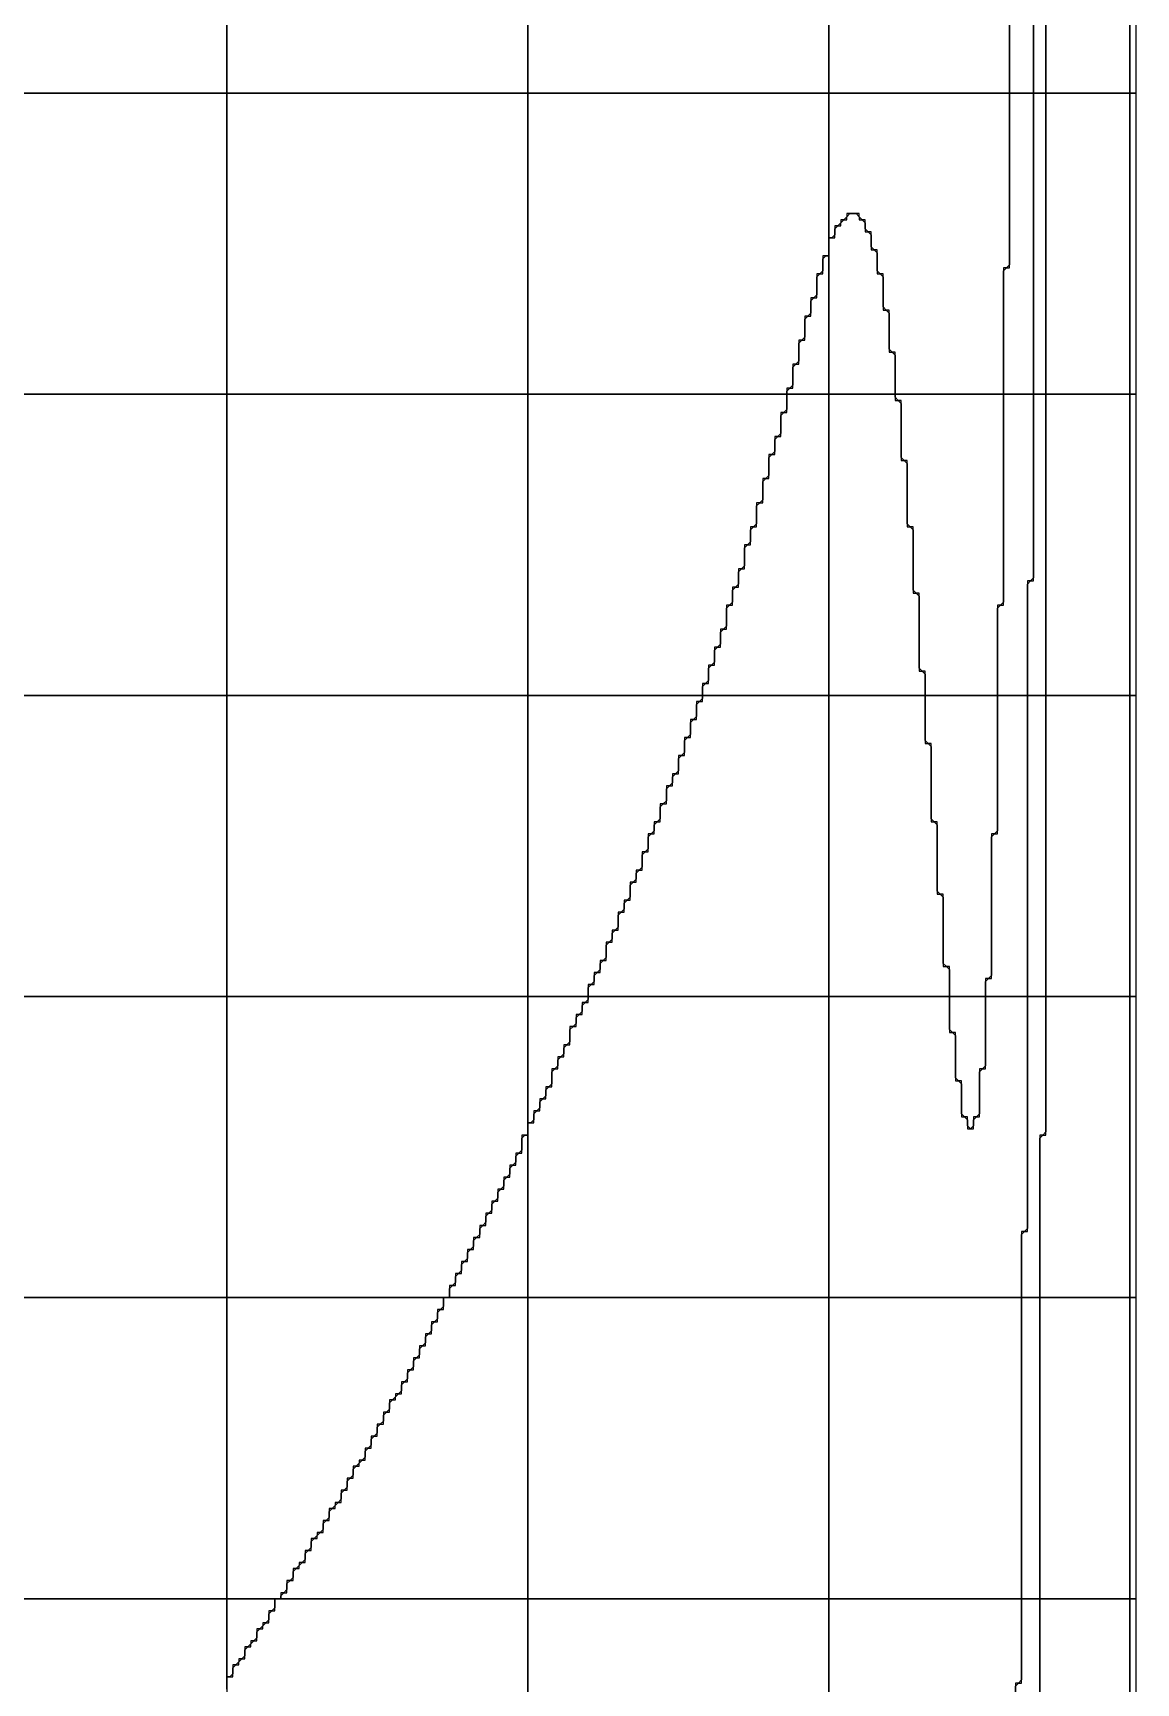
# Model space of a CAD drawing. Header units: metres. Extents: x -2.2 to 1, y -5.2 to 5.1.
# Drawn here: x 0.547 to 1.005, y -3.696 to -3.01 of the extents above; entities that cross this region are included whole.
import ezdxf

# ---------------------------------------------------------------- set-up
doc = ezdxf.new("R2010")
doc.units = ezdxf.units.M

msp = doc.modelspace()

# ---------------------------------------------------------------- linework, layer by layer
at = {"layer": '10', "color": 2}
for points in [[(0.96707, -3.0355, 0), (1.00207, -3.0355, 0), (1.00207, -2.9105, 0), (0.96957, -2.9105, 0), (0.96957, -3.00425, 0), (0.96832, -3.0055, 0), (0.96707, -3.0055, 0), (0.96707, -3.0355, 0)], [(1.00207, -3.0355, 0), (1.00457, -3.0355, 0), (1.00457, -2.9105, 0), (1.00207, -2.9105, 0), (1.00207, -3.0355, 0)], [(0.96707, -3.1605, 0), (1.00207, -3.1605, 0), (1.00207, -3.0355, 0), (0.96707, -3.0355, 0), (0.96707, -3.1605, 0)], [(1.00207, -3.1605, 0), (1.00457, -3.1605, 0), (1.00457, -3.0355, 0), (1.00207, -3.0355, 0), (1.00207, -3.1605, 0)], [(0.96707, -3.2855, 0), (1.00207, -3.2855, 0), (1.00207, -3.1605, 0), (0.96707, -3.1605, 0), (0.96707, -3.2855, 0)], [(1.00207, -3.2855, 0), (1.00457, -3.2855, 0), (1.00457, -3.1605, 0), (1.00207, -3.1605, 0), (1.00207, -3.2855, 0)], [(0.96707, -3.4105, 0), (1.00207, -3.4105, 0), (1.00207, -3.2855, 0), (0.96707, -3.2855, 0), (0.96707, -3.4105, 0)], [(1.00207, -3.4105, 0), (1.00457, -3.4105, 0), (1.00457, -3.2855, 0), (1.00207, -3.2855, 0), (1.00207, -3.4105, 0)], [(0.96457, -3.5355, 0), (1.00207, -3.5355, 0), (1.00207, -3.4105, 0), (0.96707, -3.4105, 0), (0.96707, -3.46675, 0), (0.96582, -3.468, 0), (0.96457, -3.468, 0), (0.96457, -3.5355, 0)], [(1.00207, -3.5355, 0), (1.00457, -3.5355, 0), (1.00457, -3.4105, 0), (1.00207, -3.4105, 0), (1.00207, -3.5355, 0)], [(0.96457, -3.6605, 0), (1.00207, -3.6605, 0), (1.00207, -3.5355, 0), (0.96457, -3.5355, 0), (0.96457, -3.6605, 0)], [(1.00207, -3.6605, 0), (1.00457, -3.6605, 0), (1.00457, -3.5355, 0), (1.00207, -3.5355, 0), (1.00207, -3.6605, 0)], [(0.96207, -3.7855, 0), (1.00207, -3.7855, 0), (1.00207, -3.6605, 0), (0.96457, -3.6605, 0), (0.96457, -3.76425, 0), (0.96332, -3.7655, 0), (0.96207, -3.7655, 0), (0.96207, -3.7855, 0)], [(1.00207, -3.7855, 0), (1.00457, -3.7855, 0), (1.00457, -3.6605, 0), (1.00207, -3.6605, 0), (1.00207, -3.7855, 0)]]:
    msp.add_polyline3d(points, dxfattribs=at)
at = {"layer": '7', "color": 1}
for points in [[(0.52707, -3.0355, 0), (0.62707, -3.0355, 0), (0.62707, -2.9105, 0)], [(0.62707, -3.0355, 0), (0.75207, -3.0355, 0), (0.75207, -2.9105, 0), (0.62707, -2.9105, 0), (0.62707, -3.0355, 0)], [(0.75207, -3.0355, 0), (0.87707, -3.0355, 0), (0.87707, -2.9105, 0), (0.75207, -2.9105, 0), (0.75207, -3.0355, 0)], [(0.87707, -3.0355, 0), (0.95207, -3.0355, 0), (0.95207, -2.9105, 0), (0.87707, -2.9105, 0), (0.87707, -3.0355, 0)], [(0.50207, -3.1605, 0), (0.62707, -3.1605, 0), (0.62707, -3.0355, 0), (0.52707, -3.0355, 0)], [(0.62707, -3.1605, 0), (0.75207, -3.1605, 0), (0.75207, -3.0355, 0), (0.62707, -3.0355, 0), (0.62707, -3.1605, 0)], [(0.75207, -3.1605, 0), (0.85957, -3.1605, 0), (0.85957, -3.15925, 0), (0.86082, -3.158, 0), (0.86207, -3.158, 0), (0.86207, -3.14925, 0), (0.86332, -3.148, 0), (0.86457, -3.148, 0), (0.86457, -3.13925, 0), (0.86582, -3.138, 0), (0.86707, -3.138, 0), (0.86707, -3.12925, 0), (0.86832, -3.128, 0), (0.86957, -3.128, 0), (0.86957, -3.12175, 0), (0.87082, -3.1205, 0), (0.87207, -3.1205, 0), (0.87207, -3.11175, 0), (0.87332, -3.1105, 0), (0.87457, -3.1105, 0), (0.87457, -3.10425, 0), (0.87582, -3.103, 0), (0.87707, -3.103, 0), (0.87707, -3.0355, 0), (0.75207, -3.0355, 0), (0.75207, -3.1605, 0)], [(0.87707, -3.0955, 0), (0.87957, -3.0955, 0), (0.87957, -3.09175, 0), (0.88082, -3.0905, 0), (0.88207, -3.0905, 0), (0.88207, -3.08925, 0), (0.88332, -3.088, 0), (0.88457, -3.088, 0), (0.88457, -3.08675, 0), (0.88582, -3.0855, 0), (0.88832, -3.0855, 0), (0.88957, -3.08675, 0), (0.88957, -3.088, 0), (0.89082, -3.088, 0), (0.89207, -3.08925, 0), (0.89207, -3.093, 0), (0.89332, -3.093, 0), (0.89457, -3.09425, 0), (0.89457, -3.1005, 0), (0.89582, -3.1005, 0), (0.89707, -3.10175, 0), (0.89707, -3.1105, 0), (0.89832, -3.1105, 0), (0.89957, -3.11175, 0), (0.89957, -3.1255, 0), (0.90082, -3.1255, 0), (0.90207, -3.12675, 0), (0.90207, -3.143, 0), (0.90332, -3.143, 0), (0.90457, -3.14425, 0), (0.90457, -3.1605, 0), (0.94957, -3.1605, 0), (0.94957, -3.10925, 0), (0.95082, -3.108, 0), (0.95207, -3.108, 0), (0.95207, -3.0355, 0), (0.87707, -3.0355, 0), (0.87707, -3.0955, 0)], [(0.50207, -3.2855, 0), (0.62707, -3.2855, 0), (0.62707, -3.1605, 0), (0.50207, -3.1605, 0), (0.50207, -3.2855, 0)], [(0.62707, -3.2855, 0), (0.75207, -3.2855, 0), (0.75207, -3.1605, 0), (0.62707, -3.1605, 0), (0.62707, -3.2855, 0)], [(0.75207, -3.2855, 0), (0.82457, -3.2855, 0), (0.82457, -3.28175, 0), (0.82582, -3.2805, 0), (0.82707, -3.2805, 0), (0.82707, -3.27425, 0), (0.82832, -3.273, 0), (0.82957, -3.273, 0), (0.82957, -3.26675, 0), (0.83082, -3.2655, 0), (0.83207, -3.2655, 0), (0.83207, -3.25925, 0), (0.83332, -3.258, 0), (0.83457, -3.258, 0), (0.83457, -3.24925, 0), (0.83582, -3.248, 0), (0.83707, -3.248, 0), (0.83707, -3.24175, 0), (0.83832, -3.2405, 0), (0.83957, -3.2405, 0), (0.83957, -3.23425, 0), (0.84082, -3.233, 0), (0.84207, -3.233, 0), (0.84207, -3.22425, 0), (0.84332, -3.223, 0), (0.84457, -3.223, 0), (0.84457, -3.21675, 0), (0.84582, -3.2155, 0), (0.84707, -3.2155, 0), (0.84707, -3.20675, 0), (0.84832, -3.2055, 0), (0.84957, -3.2055, 0), (0.84957, -3.19675, 0), (0.85082, -3.1955, 0), (0.85207, -3.1955, 0), (0.85207, -3.18675, 0), (0.85332, -3.1855, 0), (0.85457, -3.1855, 0), (0.85457, -3.17925, 0), (0.85582, -3.178, 0), (0.85707, -3.178, 0), (0.85707, -3.16925, 0), (0.85832, -3.168, 0), (0.85957, -3.168, 0), (0.85957, -3.1605, 0), (0.75207, -3.1605, 0), (0.75207, -3.2855, 0)], [(0.90457, -3.163, 0), (0.90582, -3.163, 0), (0.90707, -3.16425, 0), (0.90707, -3.188, 0), (0.90832, -3.188, 0), (0.90957, -3.18925, 0), (0.90957, -3.2155, 0), (0.91082, -3.2155, 0), (0.91207, -3.21675, 0), (0.91207, -3.243, 0), (0.91332, -3.243, 0), (0.91457, -3.24425, 0), (0.91457, -3.2755, 0), (0.91582, -3.2755, 0), (0.91707, -3.27675, 0), (0.91707, -3.2855, 0), (0.94707, -3.2855, 0), (0.94707, -3.24925, 0), (0.94832, -3.248, 0), (0.94957, -3.248, 0), (0.94957, -3.1605, 0), (0.90457, -3.1605, 0), (0.90457, -3.163, 0)], [(0.50207, -3.4105, 0), (0.62707, -3.4105, 0), (0.62707, -3.2855, 0), (0.50207, -3.2855, 0), (0.50207, -3.4105, 0)], [(0.62707, -3.4105, 0), (0.75207, -3.4105, 0), (0.75207, -3.2855, 0), (0.62707, -3.2855, 0), (0.62707, -3.4105, 0)], [(0.75207, -3.4105, 0), (0.77707, -3.4105, 0), (0.77707, -3.40675, 0), (0.77832, -3.4055, 0), (0.77957, -3.4055, 0), (0.77957, -3.40175, 0), (0.78082, -3.4005, 0), (0.78207, -3.4005, 0), (0.78207, -3.39675, 0), (0.78332, -3.3955, 0), (0.78457, -3.3955, 0), (0.78457, -3.38925, 0), (0.78582, -3.388, 0), (0.78707, -3.388, 0), (0.78707, -3.38425, 0), (0.78832, -3.383, 0), (0.78957, -3.383, 0), (0.78957, -3.37675, 0), (0.79082, -3.3755, 0), (0.79207, -3.3755, 0), (0.79207, -3.37175, 0), (0.79332, -3.3705, 0), (0.79457, -3.3705, 0), (0.79457, -3.36425, 0), (0.79582, -3.363, 0), (0.79707, -3.363, 0), (0.79707, -3.35925, 0), (0.79832, -3.358, 0), (0.79957, -3.358, 0), (0.79957, -3.35175, 0), (0.80082, -3.3505, 0), (0.80207, -3.3505, 0), (0.80207, -3.34425, 0), (0.80332, -3.343, 0), (0.80457, -3.343, 0), (0.80457, -3.33925, 0), (0.80582, -3.338, 0), (0.80707, -3.338, 0), (0.80707, -3.33175, 0), (0.80832, -3.3305, 0), (0.80957, -3.3305, 0), (0.80957, -3.32425, 0), (0.81082, -3.323, 0), (0.81207, -3.323, 0), (0.81207, -3.31925, 0), (0.81332, -3.318, 0), (0.81457, -3.318, 0), (0.81457, -3.31175, 0), (0.81582, -3.3105, 0), (0.81707, -3.3105, 0), (0.81707, -3.30425, 0), (0.81832, -3.303, 0), (0.81957, -3.303, 0), (0.81957, -3.29675, 0), (0.82082, -3.2955, 0), (0.82207, -3.2955, 0), (0.82207, -3.28925, 0), (0.82332, -3.288, 0), (0.82457, -3.288, 0), (0.82457, -3.2855, 0), (0.75207, -3.2855, 0), (0.75207, -3.4105, 0)], [(0.91707, -3.3055, 0), (0.91832, -3.3055, 0), (0.91957, -3.30675, 0), (0.91957, -3.338, 0), (0.92082, -3.338, 0), (0.92207, -3.33925, 0), (0.92207, -3.368, 0), (0.92332, -3.368, 0), (0.92457, -3.36925, 0), (0.92457, -3.398, 0), (0.92582, -3.398, 0), (0.92707, -3.39925, 0), (0.92707, -3.4105, 0), (0.94207, -3.4105, 0), (0.94207, -3.40425, 0), (0.94332, -3.403, 0), (0.94457, -3.403, 0), (0.94457, -3.34425, 0), (0.94582, -3.343, 0), (0.94707, -3.343, 0), (0.94707, -3.2855, 0), (0.91707, -3.2855, 0), (0.91707, -3.3055, 0)], [(0.50207, -3.5355, 0), (0.62707, -3.5355, 0), (0.62707, -3.4105, 0), (0.50207, -3.4105, 0), (0.50207, -3.5355, 0)], [(0.62707, -3.5355, 0), (0.71957, -3.5355, 0), (0.71957, -3.53175, 0), (0.72082, -3.5305, 0), (0.72207, -3.5305, 0), (0.72207, -3.52675, 0), (0.72332, -3.5255, 0), (0.72457, -3.5255, 0), (0.72457, -3.52175, 0), (0.72582, -3.5205, 0), (0.72707, -3.5205, 0), (0.72707, -3.51675, 0), (0.72832, -3.5155, 0), (0.72957, -3.5155, 0), (0.72957, -3.51175, 0), (0.73082, -3.5105, 0), (0.73207, -3.5105, 0), (0.73207, -3.50675, 0), (0.73332, -3.5055, 0), (0.73457, -3.5055, 0), (0.73457, -3.50175, 0), (0.73582, -3.5005, 0), (0.73707, -3.5005, 0), (0.73707, -3.49675, 0), (0.73832, -3.4955, 0), (0.73957, -3.4955, 0), (0.73957, -3.49175, 0), (0.74082, -3.4905, 0), (0.74207, -3.4905, 0), (0.74207, -3.48675, 0), (0.74332, -3.4855, 0), (0.74457, -3.4855, 0), (0.74457, -3.48175, 0), (0.74582, -3.4805, 0), (0.74707, -3.4805, 0), (0.74707, -3.47675, 0), (0.74832, -3.4755, 0), (0.74957, -3.4755, 0), (0.74957, -3.46925, 0), (0.75082, -3.468, 0), (0.75207, -3.468, 0), (0.75207, -3.4105, 0), (0.62707, -3.4105, 0), (0.62707, -3.5355, 0)], [(0.75207, -3.463, 0), (0.75457, -3.463, 0), (0.75457, -3.45925, 0), (0.75582, -3.458, 0), (0.75707, -3.458, 0), (0.75707, -3.45425, 0), (0.75832, -3.453, 0), (0.75957, -3.453, 0), (0.75957, -3.44925, 0), (0.76082, -3.448, 0), (0.76207, -3.448, 0), (0.76207, -3.44175, 0), (0.76332, -3.4405, 0), (0.76457, -3.4405, 0), (0.76457, -3.43675, 0), (0.76582, -3.4355, 0), (0.76707, -3.4355, 0), (0.76707, -3.43175, 0), (0.76832, -3.4305, 0), (0.76957, -3.4305, 0), (0.76957, -3.42425, 0), (0.77082, -3.423, 0), (0.77207, -3.423, 0), (0.77207, -3.41925, 0), (0.77332, -3.418, 0), (0.77457, -3.418, 0), (0.77457, -3.41425, 0), (0.77582, -3.413, 0), (0.77707, -3.413, 0), (0.77707, -3.4105, 0), (0.75207, -3.4105, 0), (0.75207, -3.463, 0)], [(0.92707, -3.4255, 0), (0.92832, -3.4255, 0), (0.92957, -3.42675, 0), (0.92957, -3.4455, 0), (0.93082, -3.4455, 0), (0.93207, -3.44675, 0), (0.93207, -3.4605, 0), (0.93332, -3.4605, 0), (0.93457, -3.46175, 0), (0.93457, -3.4655, 0), (0.93707, -3.4655, 0), (0.93707, -3.46175, 0), (0.93832, -3.4605, 0), (0.93957, -3.4605, 0), (0.93957, -3.44175, 0), (0.94082, -3.4405, 0), (0.94207, -3.4405, 0), (0.94207, -3.4105, 0), (0.92707, -3.4105, 0), (0.92707, -3.4255, 0)], [(0.50207, -3.6605, 0), (0.62707, -3.6605, 0), (0.62707, -3.5355, 0), (0.50207, -3.5355, 0), (0.50207, -3.6605, 0)], [(0.62707, -3.6605, 0), (0.64957, -3.6605, 0), (0.64957, -3.65925, 0), (0.65082, -3.658, 0), (0.65207, -3.658, 0), (0.65207, -3.65425, 0), (0.65332, -3.653, 0), (0.65457, -3.653, 0), (0.65457, -3.64925, 0), (0.65582, -3.648, 0), (0.65707, -3.648, 0), (0.65707, -3.64675, 0), (0.65832, -3.6455, 0), (0.65957, -3.6455, 0), (0.65957, -3.64175, 0), (0.66082, -3.6405, 0), (0.66207, -3.6405, 0), (0.66207, -3.63675, 0), (0.66332, -3.6355, 0), (0.66457, -3.6355, 0), (0.66457, -3.63425, 0), (0.66582, -3.633, 0), (0.66707, -3.633, 0), (0.66707, -3.62925, 0), (0.66832, -3.628, 0), (0.66957, -3.628, 0), (0.66957, -3.62425, 0), (0.67082, -3.623, 0), (0.67207, -3.623, 0), (0.67207, -3.62175, 0), (0.67332, -3.6205, 0), (0.67457, -3.6205, 0), (0.67457, -3.61675, 0), (0.67582, -3.6155, 0), (0.67707, -3.6155, 0), (0.67707, -3.61175, 0), (0.67832, -3.6105, 0), (0.67957, -3.6105, 0), (0.67957, -3.60675, 0), (0.68082, -3.6055, 0), (0.68207, -3.6055, 0), (0.68207, -3.60425, 0), (0.68332, -3.603, 0), (0.68457, -3.603, 0), (0.68457, -3.59925, 0), (0.68582, -3.598, 0), (0.68707, -3.598, 0), (0.68707, -3.59425, 0), (0.68832, -3.593, 0), (0.68957, -3.593, 0), (0.68957, -3.58925, 0), (0.69082, -3.588, 0), (0.69207, -3.588, 0), (0.69207, -3.58425, 0), (0.69332, -3.583, 0), (0.69457, -3.583, 0), (0.69457, -3.57925, 0), (0.69582, -3.578, 0), (0.69707, -3.578, 0), (0.69707, -3.57675, 0), (0.69832, -3.5755, 0), (0.69957, -3.5755, 0), (0.69957, -3.57175, 0), (0.70082, -3.5705, 0), (0.70207, -3.5705, 0), (0.70207, -3.56675, 0), (0.70332, -3.5655, 0), (0.70457, -3.5655, 0), (0.70457, -3.56175, 0), (0.70582, -3.5605, 0), (0.70707, -3.5605, 0), (0.70707, -3.55675, 0), (0.70832, -3.5555, 0), (0.70957, -3.5555, 0), (0.70957, -3.55175, 0), (0.71082, -3.5505, 0), (0.71207, -3.5505, 0), (0.71207, -3.54675, 0), (0.71332, -3.5455, 0), (0.71457, -3.5455, 0), (0.71457, -3.54175, 0), (0.71582, -3.5405, 0), (0.71707, -3.5405, 0), (0.71707, -3.5355, 0), (0.62707, -3.5355, 0), (0.62707, -3.6605, 0)], [(0.62707, -3.698, 0), (0.62707, -3.6605, 0), (0.50207, -3.6605, 0), (0.50207, -3.7855, 0)], [(0.62707, -3.693, 0), (0.62957, -3.693, 0), (0.62957, -3.68925, 0), (0.63082, -3.688, 0), (0.63207, -3.688, 0), (0.63207, -3.68675, 0), (0.63332, -3.6855, 0), (0.63457, -3.6855, 0), (0.63457, -3.68175, 0), (0.63582, -3.6805, 0), (0.63707, -3.6805, 0), (0.63707, -3.67925, 0), (0.63832, -3.678, 0), (0.63957, -3.678, 0), (0.63957, -3.67425, 0), (0.64082, -3.673, 0), (0.64207, -3.673, 0), (0.64207, -3.67175, 0), (0.64332, -3.6705, 0), (0.64457, -3.6705, 0), (0.64457, -3.66675, 0), (0.64582, -3.6655, 0), (0.64707, -3.6655, 0), (0.64707, -3.6605, 0), (0.62707, -3.6605, 0), (0.62707, -3.693, 0)]]:
    msp.add_polyline3d(points, dxfattribs=at)
at = {"layer": '8', "color": 3}
for points in [[(0.95207, -3.0355, 0), (0.96207, -3.0355, 0), (0.96207, -2.9105, 0), (0.95207, -2.9105, 0), (0.95207, -3.0355, 0)], [(0.94957, -3.1605, 0), (0.96207, -3.1605, 0), (0.96207, -3.0355, 0), (0.95207, -3.0355, 0), (0.95207, -3.10675, 0), (0.95082, -3.108, 0), (0.94957, -3.108, 0), (0.94957, -3.1605, 0)], [(0.87707, -3.1605, 0), (0.90457, -3.1605, 0), (0.90457, -3.143, 0), (0.90332, -3.143, 0), (0.90207, -3.14175, 0), (0.90207, -3.1255, 0), (0.90082, -3.1255, 0), (0.89957, -3.12425, 0), (0.89957, -3.1105, 0), (0.89832, -3.1105, 0), (0.89707, -3.10925, 0), (0.89707, -3.1005, 0), (0.89582, -3.1005, 0), (0.89457, -3.09925, 0), (0.89457, -3.093, 0), (0.89332, -3.093, 0), (0.89207, -3.09175, 0), (0.89207, -3.088, 0), (0.89082, -3.088, 0), (0.88957, -3.08675, 0), (0.88957, -3.0855, 0), (0.88457, -3.0855, 0), (0.88457, -3.08675, 0), (0.88332, -3.088, 0), (0.88207, -3.088, 0), (0.88207, -3.08925, 0), (0.88082, -3.0905, 0), (0.87957, -3.0905, 0), (0.87957, -3.09425, 0), (0.87832, -3.0955, 0), (0.87707, -3.0955, 0), (0.87707, -3.1605, 0)], [(0.85957, -3.1605, 0), (0.87707, -3.1605, 0), (0.87707, -3.103, 0), (0.87457, -3.103, 0), (0.87457, -3.10925, 0), (0.87332, -3.1105, 0), (0.87207, -3.1105, 0), (0.87207, -3.11925, 0), (0.87082, -3.1205, 0), (0.86957, -3.1205, 0), (0.86957, -3.12675, 0), (0.86832, -3.128, 0), (0.86707, -3.128, 0), (0.86707, -3.13675, 0), (0.86582, -3.138, 0), (0.86457, -3.138, 0), (0.86457, -3.14675, 0), (0.86332, -3.148, 0), (0.86207, -3.148, 0), (0.86207, -3.15675, 0), (0.86082, -3.158, 0), (0.85957, -3.158, 0), (0.85957, -3.1605, 0)], [(0.82457, -3.2855, 0), (0.87707, -3.2855, 0), (0.87707, -3.1605, 0), (0.85957, -3.1605, 0), (0.85957, -3.16675, 0), (0.85832, -3.168, 0), (0.85707, -3.168, 0), (0.85707, -3.17675, 0), (0.85582, -3.178, 0), (0.85457, -3.178, 0), (0.85457, -3.18425, 0), (0.85332, -3.1855, 0), (0.85207, -3.1855, 0), (0.85207, -3.19425, 0), (0.85082, -3.1955, 0), (0.84957, -3.1955, 0), (0.84957, -3.20425, 0), (0.84832, -3.2055, 0), (0.84707, -3.2055, 0), (0.84707, -3.21425, 0), (0.84582, -3.2155, 0), (0.84457, -3.2155, 0), (0.84457, -3.22175, 0), (0.84332, -3.223, 0), (0.84207, -3.223, 0), (0.84207, -3.23175, 0), (0.84082, -3.233, 0), (0.83957, -3.233, 0), (0.83957, -3.23925, 0), (0.83832, -3.2405, 0), (0.83707, -3.2405, 0), (0.83707, -3.24675, 0), (0.83582, -3.248, 0), (0.83457, -3.248, 0), (0.83457, -3.25675, 0), (0.83332, -3.258, 0), (0.83207, -3.258, 0), (0.83207, -3.26425, 0), (0.83082, -3.2655, 0), (0.82957, -3.2655, 0), (0.82957, -3.27175, 0), (0.82832, -3.273, 0), (0.82707, -3.273, 0), (0.82707, -3.27925, 0), (0.82582, -3.2805, 0), (0.82457, -3.2805, 0), (0.82457, -3.2855, 0)], [(0.87707, -3.2855, 0), (0.91707, -3.2855, 0), (0.91707, -3.2755, 0), (0.91582, -3.2755, 0), (0.91457, -3.27425, 0), (0.91457, -3.243, 0), (0.91332, -3.243, 0), (0.91207, -3.24175, 0), (0.91207, -3.2155, 0), (0.91082, -3.2155, 0), (0.90957, -3.21425, 0), (0.90957, -3.188, 0), (0.90832, -3.188, 0), (0.90707, -3.18675, 0), (0.90707, -3.163, 0), (0.90582, -3.163, 0), (0.90457, -3.16175, 0), (0.90457, -3.1605, 0), (0.87707, -3.1605, 0), (0.87707, -3.2855, 0)], [(0.94707, -3.2855, 0), (0.95957, -3.2855, 0), (0.95957, -3.23925, 0), (0.96082, -3.238, 0), (0.96207, -3.238, 0), (0.96207, -3.1605, 0), (0.94957, -3.1605, 0), (0.94957, -3.24675, 0), (0.94832, -3.248, 0), (0.94707, -3.248, 0), (0.94707, -3.2855, 0)], [(0.77707, -3.4105, 0), (0.87707, -3.4105, 0), (0.87707, -3.2855, 0), (0.82457, -3.2855, 0), (0.82457, -3.28675, 0), (0.82332, -3.288, 0), (0.82207, -3.288, 0), (0.82207, -3.29425, 0), (0.82082, -3.2955, 0), (0.81957, -3.2955, 0), (0.81957, -3.30175, 0), (0.81832, -3.303, 0), (0.81707, -3.303, 0), (0.81707, -3.30925, 0), (0.81582, -3.3105, 0), (0.81457, -3.3105, 0), (0.81457, -3.31675, 0), (0.81332, -3.318, 0), (0.81207, -3.318, 0), (0.81207, -3.32175, 0), (0.81082, -3.323, 0), (0.80957, -3.323, 0), (0.80957, -3.32925, 0), (0.80832, -3.3305, 0), (0.80707, -3.3305, 0), (0.80707, -3.33675, 0), (0.80582, -3.338, 0), (0.80457, -3.338, 0), (0.80457, -3.34175, 0), (0.80332, -3.343, 0), (0.80207, -3.343, 0), (0.80207, -3.34925, 0), (0.80082, -3.3505, 0), (0.79957, -3.3505, 0), (0.79957, -3.35675, 0), (0.79832, -3.358, 0), (0.79707, -3.358, 0), (0.79707, -3.36175, 0), (0.79582, -3.363, 0), (0.79457, -3.363, 0), (0.79457, -3.36925, 0), (0.79332, -3.3705, 0), (0.79207, -3.3705, 0), (0.79207, -3.37425, 0), (0.79082, -3.3755, 0), (0.78957, -3.3755, 0), (0.78957, -3.38175, 0), (0.78832, -3.383, 0), (0.78707, -3.383, 0), (0.78707, -3.38675, 0), (0.78582, -3.388, 0), (0.78457, -3.388, 0), (0.78457, -3.39425, 0), (0.78332, -3.3955, 0), (0.78207, -3.3955, 0), (0.78207, -3.39925, 0), (0.78082, -3.4005, 0), (0.77957, -3.4005, 0), (0.77957, -3.40425, 0), (0.77832, -3.4055, 0), (0.77707, -3.4055, 0), (0.77707, -3.4105, 0)], [(0.87707, -3.4105, 0), (0.92707, -3.4105, 0), (0.92707, -3.398, 0), (0.92582, -3.398, 0), (0.92457, -3.39675, 0), (0.92457, -3.368, 0), (0.92332, -3.368, 0), (0.92207, -3.36675, 0), (0.92207, -3.338, 0), (0.92082, -3.338, 0), (0.91957, -3.33675, 0), (0.91957, -3.3055, 0), (0.91832, -3.3055, 0), (0.91707, -3.30425, 0), (0.91707, -3.2855, 0), (0.87707, -3.2855, 0), (0.87707, -3.4105, 0)], [(0.94207, -3.4105, 0), (0.95957, -3.4105, 0), (0.95957, -3.2855, 0), (0.94707, -3.2855, 0), (0.94707, -3.34175, 0), (0.94582, -3.343, 0), (0.94457, -3.343, 0), (0.94457, -3.40175, 0), (0.94332, -3.403, 0), (0.94207, -3.403, 0), (0.94207, -3.4105, 0)], [(0.75207, -3.5355, 0), (0.87707, -3.5355, 0), (0.87707, -3.4105, 0), (0.77707, -3.4105, 0), (0.77707, -3.41175, 0), (0.77582, -3.413, 0), (0.77457, -3.413, 0), (0.77457, -3.41675, 0), (0.77332, -3.418, 0), (0.77207, -3.418, 0), (0.77207, -3.42175, 0), (0.77082, -3.423, 0), (0.76957, -3.423, 0), (0.76957, -3.42925, 0), (0.76832, -3.4305, 0), (0.76707, -3.4305, 0), (0.76707, -3.43425, 0), (0.76582, -3.4355, 0), (0.76457, -3.4355, 0), (0.76457, -3.43925, 0), (0.76332, -3.4405, 0), (0.76207, -3.4405, 0), (0.76207, -3.44675, 0), (0.76082, -3.448, 0), (0.75957, -3.448, 0), (0.75957, -3.45175, 0), (0.75832, -3.453, 0), (0.75707, -3.453, 0), (0.75707, -3.45675, 0), (0.75582, -3.458, 0), (0.75457, -3.458, 0), (0.75457, -3.46175, 0), (0.75332, -3.463, 0), (0.75207, -3.463, 0), (0.75207, -3.5355, 0)], [(0.87707, -3.5355, 0), (0.95707, -3.5355, 0), (0.95707, -3.50925, 0), (0.95832, -3.508, 0), (0.95957, -3.508, 0), (0.95957, -3.4105, 0), (0.94207, -3.4105, 0), (0.94207, -3.43925, 0), (0.94082, -3.4405, 0), (0.93957, -3.4405, 0), (0.93957, -3.45925, 0), (0.93832, -3.4605, 0), (0.93707, -3.4605, 0), (0.93707, -3.46425, 0), (0.93582, -3.4655, 0), (0.93457, -3.46425, 0), (0.93457, -3.4605, 0), (0.93332, -3.4605, 0), (0.93207, -3.45925, 0), (0.93207, -3.4455, 0), (0.93082, -3.4455, 0), (0.92957, -3.44425, 0), (0.92957, -3.4255, 0), (0.92832, -3.4255, 0), (0.92707, -3.42425, 0), (0.92707, -3.4105, 0), (0.87707, -3.4105, 0), (0.87707, -3.5355, 0)], [(0.71957, -3.5355, 0), (0.75207, -3.5355, 0), (0.75207, -3.468, 0), (0.74957, -3.468, 0), (0.74957, -3.47425, 0), (0.74832, -3.4755, 0), (0.74707, -3.4755, 0), (0.74707, -3.47925, 0), (0.74582, -3.4805, 0), (0.74457, -3.4805, 0), (0.74457, -3.48425, 0), (0.74332, -3.4855, 0), (0.74207, -3.4855, 0), (0.74207, -3.48925, 0), (0.74082, -3.4905, 0), (0.73957, -3.4905, 0), (0.73957, -3.49425, 0), (0.73832, -3.4955, 0), (0.73707, -3.4955, 0), (0.73707, -3.49925, 0), (0.73582, -3.5005, 0), (0.73457, -3.5005, 0), (0.73457, -3.50425, 0), (0.73332, -3.5055, 0), (0.73207, -3.5055, 0), (0.73207, -3.50925, 0), (0.73082, -3.5105, 0), (0.72957, -3.5105, 0), (0.72957, -3.51425, 0), (0.72832, -3.5155, 0), (0.72707, -3.5155, 0), (0.72707, -3.51925, 0), (0.72582, -3.5205, 0), (0.72457, -3.5205, 0), (0.72457, -3.52425, 0), (0.72332, -3.5255, 0), (0.72207, -3.5255, 0), (0.72207, -3.52925, 0), (0.72082, -3.5305, 0), (0.71957, -3.5305, 0), (0.71957, -3.5355, 0)], [(0.64957, -3.6605, 0), (0.75207, -3.6605, 0), (0.75207, -3.5355, 0), (0.71707, -3.5355, 0), (0.71707, -3.53925, 0), (0.71582, -3.5405, 0), (0.71457, -3.5405, 0), (0.71457, -3.54425, 0), (0.71332, -3.5455, 0), (0.71207, -3.5455, 0), (0.71207, -3.54925, 0), (0.71082, -3.5505, 0), (0.70957, -3.5505, 0), (0.70957, -3.55425, 0), (0.70832, -3.5555, 0), (0.70707, -3.5555, 0), (0.70707, -3.55925, 0), (0.70582, -3.5605, 0), (0.70457, -3.5605, 0), (0.70457, -3.56425, 0), (0.70332, -3.5655, 0), (0.70207, -3.5655, 0), (0.70207, -3.56925, 0), (0.70082, -3.5705, 0), (0.69957, -3.5705, 0), (0.69957, -3.57425, 0), (0.69832, -3.5755, 0), (0.69707, -3.5755, 0), (0.69707, -3.57675, 0), (0.69582, -3.578, 0), (0.69457, -3.578, 0), (0.69457, -3.58175, 0), (0.69332, -3.583, 0), (0.69207, -3.583, 0), (0.69207, -3.58675, 0), (0.69082, -3.588, 0), (0.68957, -3.588, 0), (0.68957, -3.59175, 0), (0.68832, -3.593, 0), (0.68707, -3.593, 0), (0.68707, -3.59675, 0), (0.68582, -3.598, 0), (0.68457, -3.598, 0), (0.68457, -3.60175, 0), (0.68332, -3.603, 0), (0.68207, -3.603, 0), (0.68207, -3.60425, 0), (0.68082, -3.6055, 0), (0.67957, -3.6055, 0), (0.67957, -3.60925, 0), (0.67832, -3.6105, 0), (0.67707, -3.6105, 0), (0.67707, -3.61425, 0), (0.67582, -3.6155, 0), (0.67457, -3.6155, 0), (0.67457, -3.61925, 0), (0.67332, -3.6205, 0), (0.67207, -3.6205, 0), (0.67207, -3.62175, 0), (0.67082, -3.623, 0), (0.66957, -3.623, 0), (0.66957, -3.62675, 0), (0.66832, -3.628, 0), (0.66707, -3.628, 0), (0.66707, -3.63175, 0), (0.66582, -3.633, 0), (0.66457, -3.633, 0), (0.66457, -3.63425, 0), (0.66332, -3.6355, 0), (0.66207, -3.6355, 0), (0.66207, -3.63925, 0), (0.66082, -3.6405, 0), (0.65957, -3.6405, 0), (0.65957, -3.64425, 0), (0.65832, -3.6455, 0), (0.65707, -3.6455, 0), (0.65707, -3.64675, 0), (0.65582, -3.648, 0), (0.65457, -3.648, 0), (0.65457, -3.65175, 0), (0.65332, -3.653, 0), (0.65207, -3.653, 0), (0.65207, -3.65675, 0), (0.65082, -3.658, 0), (0.64957, -3.658, 0), (0.64957, -3.6605, 0)], [(0.75207, -3.6605, 0), (0.87707, -3.6605, 0), (0.87707, -3.5355, 0), (0.75207, -3.5355, 0), (0.75207, -3.6605, 0)], [(0.87707, -3.6605, 0), (0.95707, -3.6605, 0), (0.95707, -3.5355, 0), (0.87707, -3.5355, 0), (0.87707, -3.6605, 0)], [(0.75207, -3.7855, 0), (0.75207, -3.6605, 0), (0.64707, -3.6605, 0), (0.64707, -3.66425, 0), (0.64582, -3.6655, 0), (0.64457, -3.6655, 0), (0.64457, -3.66925, 0), (0.64332, -3.6705, 0), (0.64207, -3.6705, 0), (0.64207, -3.67175, 0), (0.64082, -3.673, 0), (0.63957, -3.673, 0), (0.63957, -3.67675, 0), (0.63832, -3.678, 0), (0.63707, -3.678, 0), (0.63707, -3.67925, 0), (0.63582, -3.6805, 0), (0.63457, -3.6805, 0), (0.63457, -3.68425, 0), (0.63332, -3.6855, 0), (0.63207, -3.6855, 0), (0.63207, -3.68675, 0), (0.63082, -3.688, 0), (0.62957, -3.688, 0), (0.62957, -3.69175, 0), (0.62832, -3.693, 0), (0.62707, -3.693, 0), (0.62707, -3.7855, 0)], [(0.75207, -3.7855, 0), (0.87707, -3.7855, 0), (0.87707, -3.6605, 0), (0.75207, -3.6605, 0), (0.75207, -3.7855, 0)], [(0.87707, -3.7855, 0), (0.95457, -3.7855, 0), (0.95457, -3.69675, 0), (0.95582, -3.6955, 0), (0.95707, -3.6955, 0), (0.95707, -3.6605, 0), (0.87707, -3.6605, 0), (0.87707, -3.7855, 0)]]:
    msp.add_polyline3d(points, dxfattribs=at)
at = {"layer": '9', "color": 5}
for points in [[(0.96207, -3.0355, 0), (0.96707, -3.0355, 0), (0.96707, -3.00675, 0), (0.96832, -3.0055, 0), (0.96957, -3.0055, 0), (0.96957, -2.9105, 0), (0.96207, -2.9105, 0), (0.96207, -3.0355, 0)], [(0.96207, -3.1605, 0), (0.96707, -3.1605, 0), (0.96707, -3.0355, 0), (0.96207, -3.0355, 0), (0.96207, -3.1605, 0)], [(0.95957, -3.2855, 0), (0.96707, -3.2855, 0), (0.96707, -3.1605, 0), (0.96207, -3.1605, 0), (0.96207, -3.23675, 0), (0.96082, -3.238, 0), (0.95957, -3.238, 0), (0.95957, -3.2855, 0)], [(0.95957, -3.4105, 0), (0.96707, -3.4105, 0), (0.96707, -3.2855, 0), (0.95957, -3.2855, 0), (0.95957, -3.4105, 0)], [(0.95707, -3.5355, 0), (0.96457, -3.5355, 0), (0.96457, -3.46925, 0), (0.96582, -3.468, 0), (0.96707, -3.468, 0), (0.96707, -3.4105, 0), (0.95957, -3.4105, 0), (0.95957, -3.50675, 0), (0.95832, -3.508, 0), (0.95707, -3.508, 0), (0.95707, -3.5355, 0)], [(0.95707, -3.6605, 0), (0.96457, -3.6605, 0), (0.96457, -3.5355, 0), (0.95707, -3.5355, 0), (0.95707, -3.6605, 0)], [(0.95457, -3.7855, 0), (0.96207, -3.7855, 0), (0.96207, -3.76675, 0), (0.96332, -3.7655, 0), (0.96457, -3.7655, 0), (0.96457, -3.6605, 0), (0.95707, -3.6605, 0), (0.95707, -3.69425, 0), (0.95582, -3.6955, 0), (0.95457, -3.6955, 0), (0.95457, -3.7855, 0)]]:
    msp.add_polyline3d(points, dxfattribs=at)

doc.saveas('drawing.dxf')
